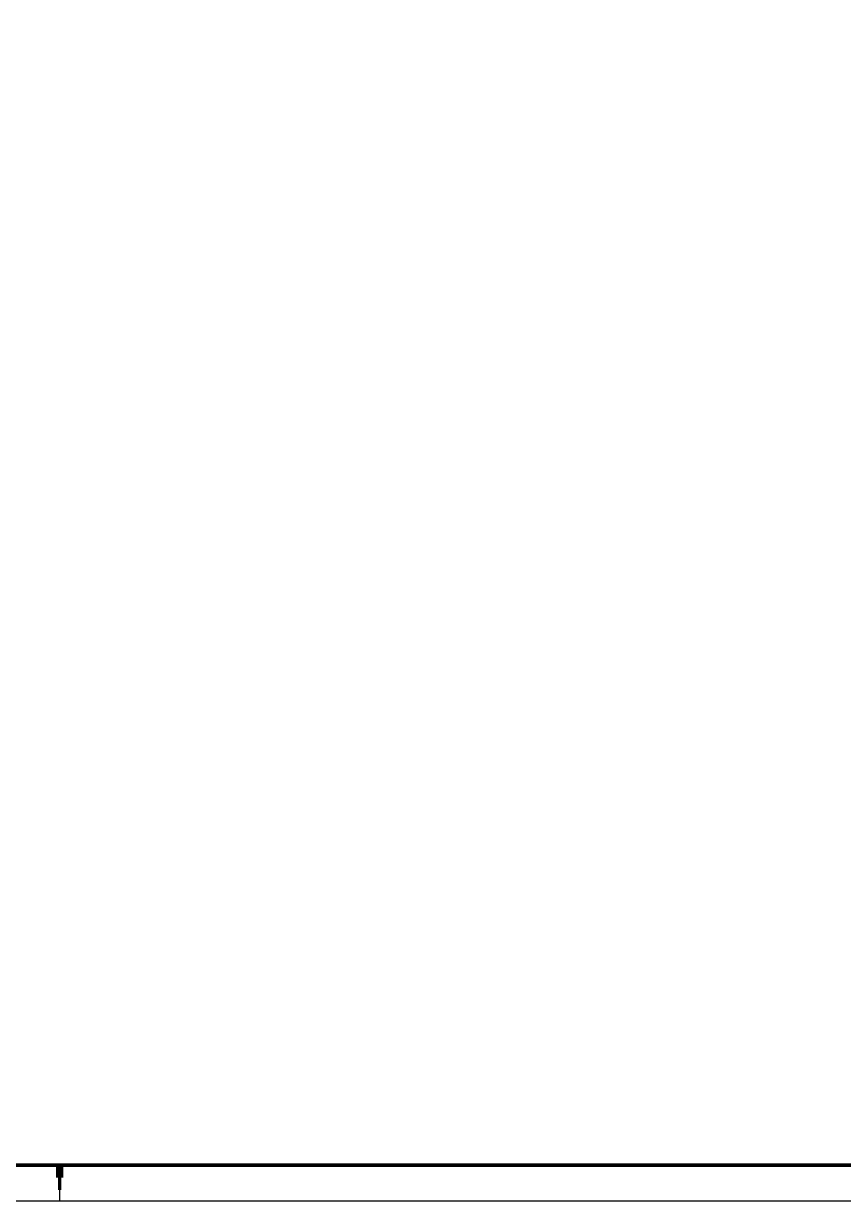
# Model space of a CAD drawing. Extents: x 216 to 1057, y -885 to -291.
# Drawn here: x 633.7 to 845.2, y -885.2 to -581.4 of the extents above; entities that cross this region are included whole.
import ezdxf

# ---------------------------------------------------------------- set-up
doc = ezdxf.new("R2010")
doc.units = 0
doc.header["$LTSCALE"] = 1000
doc.header["$MEASUREMENT"] = 0
doc.layers.add('1', color=135, linetype='CONTINUOUS')
doc.layers.add('2', color=235, linetype='CONTINUOUS')

msp = doc.modelspace()

# ---------------------------------------------------------------- linework, layer by layer
at = {"layer": '1', "color": 135}
for points, const_width in [([(643, -875.75), (643, -878.99)], 1.85), ([(643, -875.75), (643, -882.22)], 0.925), ([(643, -885), (643, -875.75)], 0.324)]:
    msp.add_lwpolyline(points, dxfattribs=dict(at, const_width=const_width))
at = {"layer": '2', "color": 235}
msp.add_lwpolyline([(216.5, -885), (1056.5, -885), (1056.5, -291), (216.5, -291)], close=True, dxfattribs=at)
at = {"layer": '2', "color": 235, "const_width": 0.925}
msp.add_lwpolyline([(238.5, -875.79), (1047.5, -875.79), (1047.5, -300.79), (238.5, -300.79)], close=True, dxfattribs=at)

doc.saveas('drawing.dxf')
